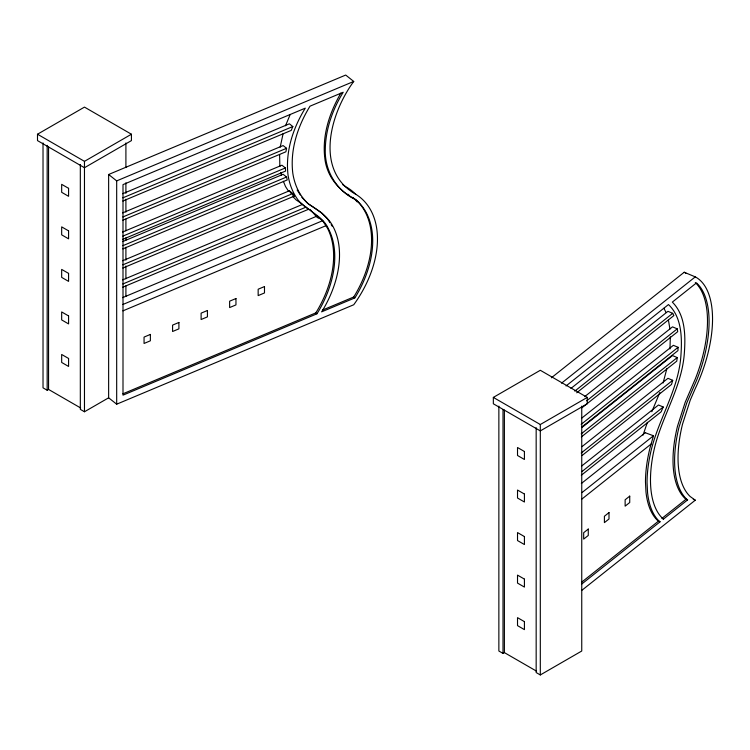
<?xml version="1.0" encoding="UTF-8"?>
<svg xmlns="http://www.w3.org/2000/svg" width="750" height="750" viewBox="0 0 750 750"><rect width="100%" height="100%" fill="white"/><g stroke="black" fill="none" stroke-linecap="round" stroke-linejoin="round"><path stroke-width="1.12" d="M669.966 348.966L670.322 336.806M581.916 417.984L673.359 345.319L678.103 347.306L677.953 350.616L582.028 426.844M279.6 154.462L279.862 166.481M581.934 427.538L672.506 355.575L677.241 357.562L676.772 361.125L581.353 436.95M280.181 147.206L283.106 133.659M122.644 212.888L283.125 145.566L286.566 148.303L285.919 151.772L122.859 220.162M666.844 368.672L663.084 383.016M643.031 435.122L647.4 422.325M581.953 446.672L667.959 378.319L672.703 380.316L671.522 384.431L582.019 455.559M659.822 392.512L651.834 411.722M645.459 432.806L653.484 435.778L649.959 448.087A94.416 45.319 -67.2 0 0 645.469 482.025L645.975 492A94.416 45.319 -67.2 0 0 657.638 520.519L660.056 521.794L581.522 584.212M285.497 125.775L290.184 114.544M122.634 193.744L289.378 123.806L292.828 126.544L291.216 130.406L122.859 201.028M581.803 465.928L658.481 405L663.216 406.988L661.116 411.844L581.325 475.247M340.884 93.103C329.484 112.678 321.994 135.525 324.834 158.372C326.766 176.287 339 190.997 354.816 198.919A94.416 62.372 -51.5 0 1 354.816 295.247L353.653 297.019L322.603 310.041M353.738 81.45C331.163 111.909 314.231 168.516 353.738 193.097A94.416 62.372 -51.5 0 1 353.738 304.753L116.681 404.194L108.637 397.809L108.637 174.497L345.703 75.056L353.738 81.45L116.681 180.891L108.637 174.497M122.925 393.797L315.722 312.928L316.884 311.156A94.416 62.372 -51.5 0 0 327.45 228.188L322.762 220.903L316.847 216.159L122.587 297.647M316.866 313.837L318.028 312.066A94.416 62.372 -51.5 0 0 328.594 229.106C322.65 215.381 307.303 211.041 298.228 200.184C292.706 192.881 289.491 184.191 288.056 175.2C285.188 151.669 293.053 128.044 305.269 108.159L123 184.612L123 395.156L316.866 313.837L315.722 312.928M354.797 297.928L355.959 296.156A94.416 62.372 -51.5 0 0 355.959 199.828C336.488 190.809 324.469 170.512 325.294 149.203C325.622 128.981 332.653 109.341 343.2 92.25L310.012 106.172C297.797 126.056 289.922 149.672 292.8 173.212C294.572 184.969 299.738 196.387 308.85 204.272C318.356 210.281 328.238 216.656 333.337 227.119A94.416 62.372 -51.5 0 1 322.772 310.078L321.609 311.85L354.797 297.928L353.653 297.019M551.372 377.803L684.216 272.241L695.278 276.881A94.416 45.319 -67.2 0 1 695.278 388.538L690.216 400.219L682.537 424.116A94.416 45.319 -67.2 0 0 690.216 496.547L695.278 500.194L581.672 590.466M561.516 383.175L695.278 276.881M566.044 385.959L668.484 304.556C681.769 317.137 682.087 337.387 680.991 354.431C679.106 388.106 659.775 416.784 651.534 448.753A94.416 45.319 -67.2 0 0 647.053 482.691L647.559 492.656A94.416 45.319 -67.2 0 0 659.212 521.184L660.056 521.794M570.966 388.406L667.959 311.334L672.703 313.322L673.866 315.581L576.712 392.784M574.8 391.116L672.703 313.322M584.681 396.647L672.506 326.859L677.241 328.847L677.719 331.669L581.934 407.775M586.678 400.819L677.241 328.847M581.166 424.331L678.103 347.306M581.194 433.884L677.241 357.562M581.203 453.019L672.703 380.316M581.981 471.544L663.216 406.988M581.344 483.506L645.581 432.459M581.981 492.6L653.484 435.778M581.737 499.172L651.103 444.047M581.766 582.094L658.481 521.128M687.619 499.894L686.034 499.237L661.922 518.391L663.506 519.056L687.619 499.894L686.775 499.284A94.416 45.319 -67.2 0 1 679.097 426.853L686.775 402.956L696.891 379.594A94.416 45.319 -67.2 0 0 696.891 283.266L696.441 282.938L672.328 302.1C685.163 314.878 685.547 334.744 684.441 351.694C682.547 385.369 663.225 414.047 654.984 446.016A94.416 45.319 -67.2 0 0 662.663 518.447L663.506 519.056M37.5 134.222L84.469 107.109L131.428 134.222L131.428 140.606L84.469 167.719L37.5 140.606L37.5 134.222L84.469 161.344L131.428 134.222M43.022 142.95L43.022 387.834L47.166 390.225L48.553 389.428L80.7 407.991M80.325 164.484L80.325 409.369L84.469 411.759L108.637 397.809M493.341 397.406L540.309 370.284L587.269 397.406L587.269 403.781L540.309 430.903L493.341 403.781L493.341 397.406L540.309 424.519L587.269 397.406M498.863 406.125L498.863 651.019L503.006 653.409L504.394 652.612L536.541 671.166M536.166 427.659L536.166 672.544L540.309 674.944L581.747 651.019L581.747 406.125M122.85 197.841L292.828 126.544M122.859 216.975L286.566 148.303M122.634 232.031L281.944 165.206L285.384 167.944L285.6 171.047L122.859 239.306M122.85 236.119L285.384 167.944M122.644 241.594L283.125 174.281L286.566 177.019L287.222 179.934L122.85 248.878M122.859 245.691L286.566 177.019M122.634 260.738L289.378 190.8L292.828 193.537L294.441 196.05L122.859 268.022M122.85 264.834L292.828 193.537M122.644 279.881L302.428 204.459L308.775 209.175L122.85 287.166M122.859 283.969L305.869 207.197M122.925 304.472L322.594 220.725M122.925 310.856L325.866 225.731M693.263 499.35L695.278 500.194M342.806 184.744L345.703 186.713A94.416 62.372 -51.5 0 1 355.744 194.325M302.062 203.953L296.062 199.875L292.397 196.078M686.034 499.237L685.191 498.628A94.416 45.319 -67.2 0 1 677.512 426.188L685.191 402.291L695.306 378.928A94.416 45.319 -67.2 0 0 695.306 282.6M352.594 197.4L353.738 198.319M347.85 194.175L348.994 195.094M292.716 194.681L294.441 196.05M327.506 218.906L321.628 212.841L307.697 203.353L301.819 197.287M316.847 216.159L318.263 218.269M309.994 209.353L317.119 217.359M328.125 219.872L329.991 222.778M331.134 224.559L332.194 226.2M297.131 189.994L300.328 194.972M289.378 190.8L290.991 193.312M288.703 191.484L285.497 186.506L283.369 181.266M663.891 308.269L665.962 312.272M280.828 172.453L281.475 175.369M668.428 320.062L669.928 329.053M540.309 424.519L540.309 674.944M504.394 410.062L504.394 652.612M503.006 409.688L503.006 653.409M125.906 142.95L125.906 167.559M125.906 182.784L125.906 193.331M125.906 199.191L125.906 212.081M125.906 219.113L125.906 230.831M125.906 237.853L125.906 240.197M125.906 247.228L125.906 260.119M125.906 265.978L125.906 278.869M125.906 285.9L125.906 296.447M116.681 180.891L116.681 404.194M84.469 161.344L84.469 411.759M48.553 146.888L48.553 389.428M47.166 145.341L47.166 390.225M684.216 272.241A94.416 45.319 -67.2 0 1 685.978 273.291M355.022 199.509A94.416 62.372 -51.5 0 1 357.15 201.881M588.272 529.069L583.678 532.716L583.678 539.1L588.272 535.453L588.272 529.069M609 512.597L604.406 516.253L604.406 522.628L609 518.981L609 512.597M629.728 496.134L625.134 499.781L625.134 506.156L629.728 502.509L629.728 496.134M150.375 334.434L144.056 337.087L144.056 343.463L150.375 340.809L150.375 334.434M178.903 322.462L172.584 325.116L172.584 331.5L178.903 328.847L178.903 322.462M207.431 310.5L201.113 313.153L201.113 319.528L207.431 316.875L207.431 310.5M235.959 298.538L229.631 301.181L229.631 307.566L235.959 304.913L235.959 298.538M264.488 286.566L258.159 289.219L258.159 295.603L264.488 292.95L264.488 286.566M68.578 188.325L61.669 184.341L61.669 192.309L68.578 196.303L68.578 188.325M524.419 451.5L517.519 447.516L517.519 455.484L524.419 459.478L524.419 451.5M68.578 230.859L61.669 226.875L61.669 234.844L68.578 238.837L68.578 230.859M524.419 494.034L517.519 490.05L517.519 498.019L524.419 502.013L524.419 494.034M68.578 273.394L61.669 269.409L61.669 277.378L68.578 281.372L68.578 273.394M524.419 536.569L517.519 532.584L517.519 540.553L524.419 544.547L524.419 536.569M68.578 315.928L61.669 311.944L61.669 319.913L68.578 323.906L68.578 315.928M524.419 579.103L517.519 575.119L517.519 583.088L524.419 587.081L524.419 579.103M68.578 358.463L61.669 354.478L61.669 362.447L68.578 366.441L68.578 358.463M524.419 621.638L517.519 617.653L517.519 625.622L524.419 629.616L524.419 621.638"/></g></svg>
